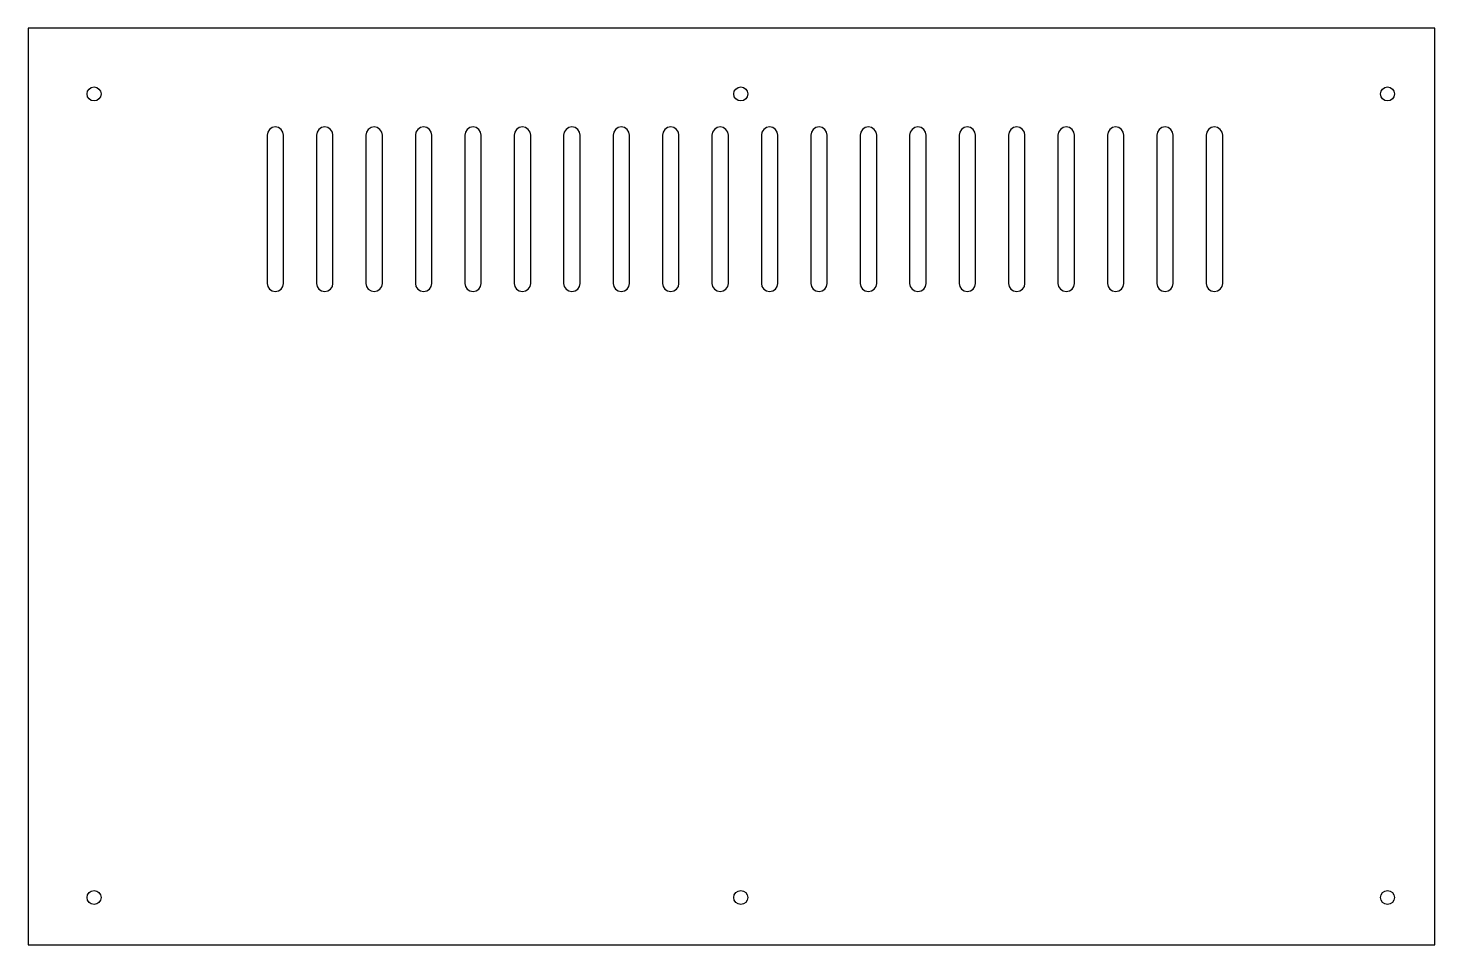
# Model space of a CAD drawing. Header units: millimetres. Extents: x 0 to 342, y 0 to 223.
import ezdxf

# ---------------------------------------------------------------- set-up
doc = ezdxf.new("R2010")
doc.units = ezdxf.units.MM
doc.layers.add('CUT', color=1, linetype='Continuous')

msp = doc.modelspace()

# ---------------------------------------------------------------- linework, layer by layer
at = {"layer": 'CUT'}
for points in [[(0, 0), (341.5, 0), (341.5, 222.667), (0, 222.667)], [(62, 196.667), (61.848, 197.432), (61.414, 198.081), (60.765, 198.515), (60, 198.667), (59.235, 198.515), (58.586, 198.081), (58.152, 197.432), (58, 196.667), (58, 160.667), (58.152, 159.902), (58.586, 159.253), (59.235, 158.819), (60, 158.667), (60.765, 158.819), (61.414, 159.253), (61.848, 159.902), (62, 160.667)], [(74, 196.667), (73.848, 197.432), (73.414, 198.081), (72.765, 198.515), (72, 198.667), (71.235, 198.515), (70.586, 198.081), (70.152, 197.432), (70, 196.667), (70, 160.667), (70.152, 159.902), (70.586, 159.253), (71.235, 158.819), (72, 158.667), (72.765, 158.819), (73.414, 159.253), (73.848, 159.902), (74, 160.667)], [(86, 196.667), (85.848, 197.432), (85.414, 198.081), (84.765, 198.515), (84, 198.667), (83.235, 198.515), (82.586, 198.081), (82.152, 197.432), (82, 196.667), (82, 160.667), (82.152, 159.902), (82.586, 159.253), (83.235, 158.819), (84, 158.667), (84.765, 158.819), (85.414, 159.253), (85.848, 159.902), (86, 160.667)], [(98, 196.667), (97.848, 197.432), (97.414, 198.081), (96.765, 198.515), (96, 198.667), (95.235, 198.515), (94.586, 198.081), (94.152, 197.432), (94, 196.667), (94, 160.667), (94.152, 159.902), (94.586, 159.253), (95.235, 158.819), (96, 158.667), (96.765, 158.819), (97.414, 159.253), (97.848, 159.902), (98, 160.667)], [(110, 196.667), (109.848, 197.432), (109.414, 198.081), (108.765, 198.515), (108, 198.667), (107.235, 198.515), (106.586, 198.081), (106.152, 197.432), (106, 196.667), (106, 160.667), (106.152, 159.902), (106.586, 159.253), (107.235, 158.819), (108, 158.667), (108.765, 158.819), (109.414, 159.253), (109.848, 159.902), (110, 160.667)], [(122, 196.667), (121.848, 197.432), (121.414, 198.081), (120.765, 198.515), (120, 198.667), (119.235, 198.515), (118.586, 198.081), (118.152, 197.432), (118, 196.667), (118, 160.667), (118.152, 159.902), (118.586, 159.253), (119.235, 158.819), (120, 158.667), (120.765, 158.819), (121.414, 159.253), (121.848, 159.902), (122, 160.667)], [(134, 196.667), (133.848, 197.432), (133.414, 198.081), (132.765, 198.515), (132, 198.667), (131.235, 198.515), (130.586, 198.081), (130.152, 197.432), (130, 196.667), (130, 160.667), (130.152, 159.902), (130.586, 159.253), (131.235, 158.819), (132, 158.667), (132.765, 158.819), (133.414, 159.253), (133.848, 159.902), (134, 160.667)], [(146, 196.667), (145.848, 197.432), (145.414, 198.081), (144.765, 198.515), (144, 198.667), (143.235, 198.515), (142.586, 198.081), (142.152, 197.432), (142, 196.667), (142, 160.667), (142.152, 159.902), (142.586, 159.253), (143.235, 158.819), (144, 158.667), (144.765, 158.819), (145.414, 159.253), (145.848, 159.902), (146, 160.667)], [(158, 196.667), (157.848, 197.432), (157.414, 198.081), (156.765, 198.515), (156, 198.667), (155.235, 198.515), (154.586, 198.081), (154.152, 197.432), (154, 196.667), (154, 160.667), (154.152, 159.902), (154.586, 159.253), (155.235, 158.819), (156, 158.667), (156.765, 158.819), (157.414, 159.253), (157.848, 159.902), (158, 160.667)], [(170, 196.667), (169.848, 197.432), (169.414, 198.081), (168.765, 198.515), (168, 198.667), (167.235, 198.515), (166.586, 198.081), (166.152, 197.432), (166, 196.667), (166, 160.667), (166.152, 159.902), (166.586, 159.253), (167.235, 158.819), (168, 158.667), (168.765, 158.819), (169.414, 159.253), (169.848, 159.902), (170, 160.667)], [(182, 196.667), (181.848, 197.432), (181.414, 198.081), (180.765, 198.515), (180, 198.667), (179.235, 198.515), (178.586, 198.081), (178.152, 197.432), (178, 196.667), (178, 160.667), (178.152, 159.902), (178.586, 159.253), (179.235, 158.819), (180, 158.667), (180.765, 158.819), (181.414, 159.253), (181.848, 159.902), (182, 160.667)], [(194, 196.667), (193.848, 197.432), (193.414, 198.081), (192.765, 198.515), (192, 198.667), (191.235, 198.515), (190.586, 198.081), (190.152, 197.432), (190, 196.667), (190, 160.667), (190.152, 159.902), (190.586, 159.253), (191.235, 158.819), (192, 158.667), (192.765, 158.819), (193.414, 159.253), (193.848, 159.902), (194, 160.667)], [(206, 196.667), (205.848, 197.432), (205.414, 198.081), (204.765, 198.515), (204, 198.667), (203.235, 198.515), (202.586, 198.081), (202.152, 197.432), (202, 196.667), (202, 160.667), (202.152, 159.902), (202.586, 159.253), (203.235, 158.819), (204, 158.667), (204.765, 158.819), (205.414, 159.253), (205.848, 159.902), (206, 160.667)], [(218, 196.667), (217.848, 197.432), (217.414, 198.081), (216.765, 198.515), (216, 198.667), (215.235, 198.515), (214.586, 198.081), (214.152, 197.432), (214, 196.667), (214, 160.667), (214.152, 159.902), (214.586, 159.253), (215.235, 158.819), (216, 158.667), (216.765, 158.819), (217.414, 159.253), (217.848, 159.902), (218, 160.667)], [(230, 196.667), (229.848, 197.432), (229.414, 198.081), (228.765, 198.515), (228, 198.667), (227.235, 198.515), (226.586, 198.081), (226.152, 197.432), (226, 196.667), (226, 160.667), (226.152, 159.902), (226.586, 159.253), (227.235, 158.819), (228, 158.667), (228.765, 158.819), (229.414, 159.253), (229.848, 159.902), (230, 160.667)], [(242, 196.667), (241.848, 197.432), (241.414, 198.081), (240.765, 198.515), (240, 198.667), (239.235, 198.515), (238.586, 198.081), (238.152, 197.432), (238, 196.667), (238, 160.667), (238.152, 159.902), (238.586, 159.253), (239.235, 158.819), (240, 158.667), (240.765, 158.819), (241.414, 159.253), (241.848, 159.902), (242, 160.667)], [(254, 196.667), (253.848, 197.432), (253.414, 198.081), (252.765, 198.515), (252, 198.667), (251.235, 198.515), (250.586, 198.081), (250.152, 197.432), (250, 196.667), (250, 160.667), (250.152, 159.902), (250.586, 159.253), (251.235, 158.819), (252, 158.667), (252.765, 158.819), (253.414, 159.253), (253.848, 159.902), (254, 160.667)], [(266, 196.667), (265.848, 197.432), (265.414, 198.081), (264.765, 198.515), (264, 198.667), (263.235, 198.515), (262.586, 198.081), (262.152, 197.432), (262, 196.667), (262, 160.667), (262.152, 159.902), (262.586, 159.253), (263.235, 158.819), (264, 158.667), (264.765, 158.819), (265.414, 159.253), (265.848, 159.902), (266, 160.667)], [(278, 196.667), (277.848, 197.432), (277.414, 198.081), (276.765, 198.515), (276, 198.667), (275.235, 198.515), (274.586, 198.081), (274.152, 197.432), (274, 196.667), (274, 160.667), (274.152, 159.902), (274.586, 159.253), (275.235, 158.819), (276, 158.667), (276.765, 158.819), (277.414, 159.253), (277.848, 159.902), (278, 160.667)], [(290, 196.667), (289.848, 197.432), (289.414, 198.081), (288.765, 198.515), (288, 198.667), (287.235, 198.515), (286.586, 198.081), (286.152, 197.432), (286, 196.667), (286, 160.667), (286.152, 159.902), (286.586, 159.253), (287.235, 158.819), (288, 158.667), (288.765, 158.819), (289.414, 159.253), (289.848, 159.902), (290, 160.667)]]:
    msp.add_lwpolyline(points, close=True, dxfattribs=at)
for centre in [(16, 206.667), (173, 206.667), (330, 206.667), (16, 11.5), (173, 11.5), (330, 11.5)]:
    msp.add_circle(centre, 1.7, dxfattribs=at)

doc.saveas('drawing.dxf')
